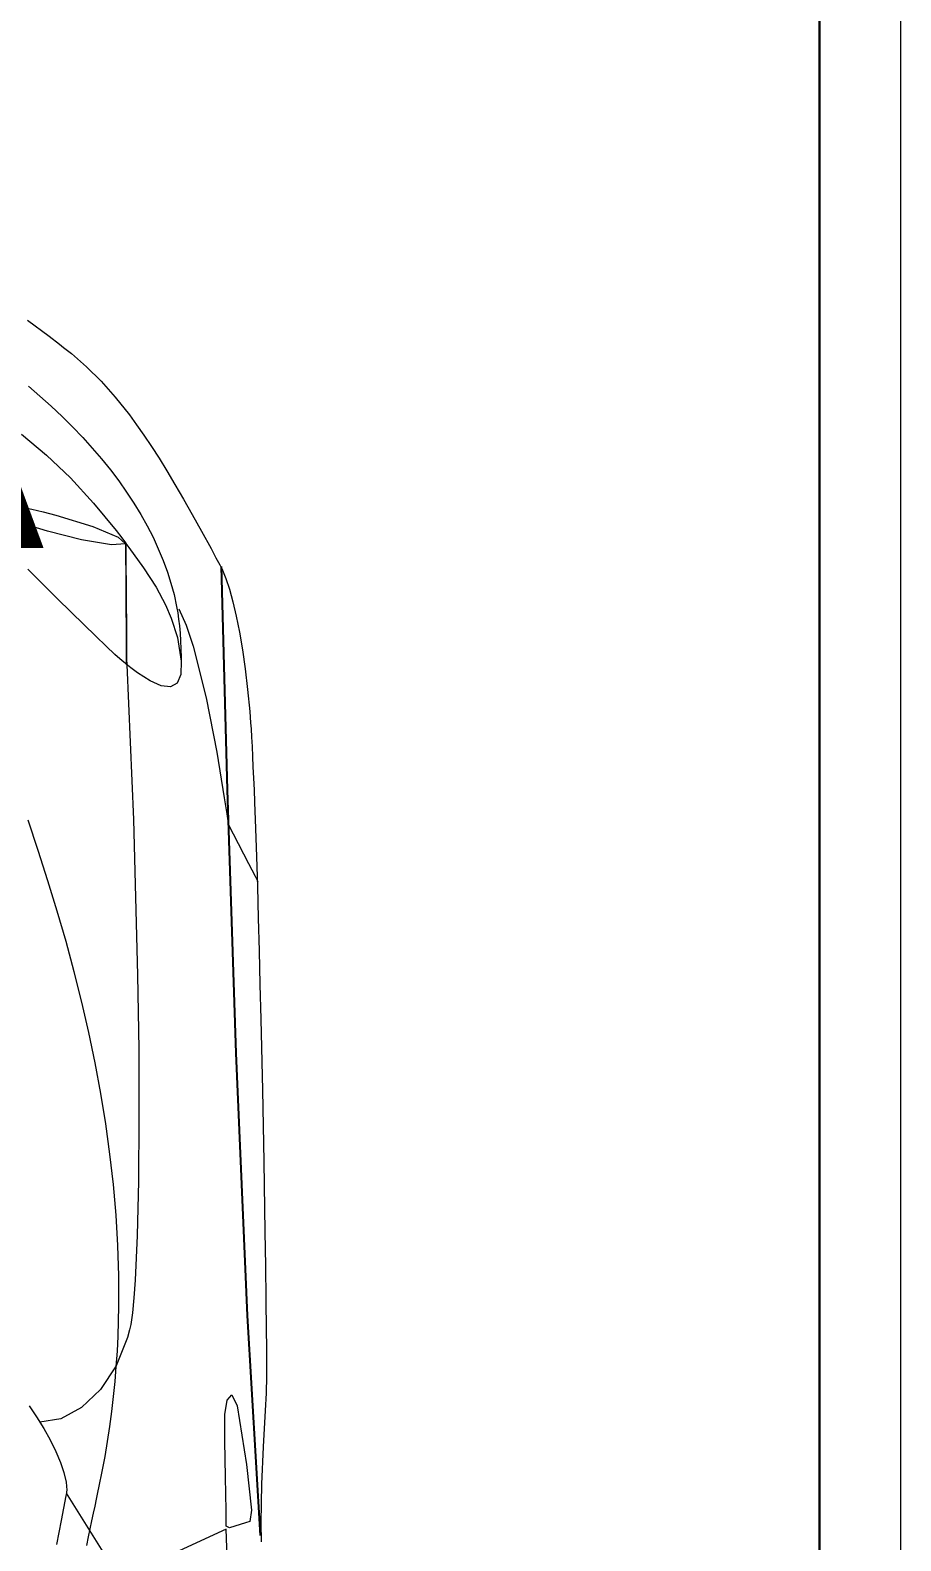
# Model space of a CAD drawing. Header units: millimetres. Extents: x 2787.4 to 2811.7, y 1328.5 to 1358.7.
# Drawn here: x 2792.677 to 2793.588, y 1339.757 to 1341.338 of the extents above; entities that cross this region are included whole.
import ezdxf

# ---------------------------------------------------------------- set-up
doc = ezdxf.new("R2010")
doc.units = ezdxf.units.MM
doc.linetypes.add('ACAD_ISO04W100', pattern=[30, 24, -3, 0, -3])
for name, color, linetype, lineweight in [('1-FINO', 7, 'Continuous', 5), ('12-TEXTOS', 7, 'Continuous', 5), ('2 AUTOS', 8, 'Continuous', 5), ('7-EJES', 7, 'ACAD_ISO04W100', 5), ('MUROS', 7, 'Continuous', 30)]:
    doc.layers.add(name, color=color, linetype=linetype, lineweight=lineweight)
doc.styles.add('Areas', font='GOTHIC.TTF', dxfattribs={"height": 0.2})

# ---------------------------------------------------------------- blocks, each defined once
blk = doc.blocks.new('ca1')
at = {"layer": '2 AUTOS'}
for points in [[(3131.7436, 842.8765), (3131.7663, 842.8598), (3131.7772, 842.8514), (3131.7814, 842.8481), (3131.7896, 842.8415), (3131.8054, 842.8277), (3131.8205, 842.8127), (3131.8353, 842.7961), (3131.8502, 842.7774), (3131.8577, 842.7671), (3131.8654, 842.7562), (3131.8732, 842.7445), (3131.8812, 842.732), (3131.8894, 842.7187), (3131.8979, 842.7045), (3131.9068, 842.6893), (3131.916, 842.6731), (3131.9256, 842.6559), (3131.9356, 842.6375), (3131.9408, 842.6279), (3131.9434, 842.623), (3131.9448, 842.6205), (3131.9454, 842.6192), (3131.9457, 842.6187), (3131.9475, 842.615), (3131.9511, 842.6061), (3131.9548, 842.595), (3131.9584, 842.5819), (3131.9619, 842.5669), (3131.9653, 842.5501), (3131.9685, 842.5316), (3131.9714, 842.5115), (3131.9739, 842.49), (3131.9761, 842.4671), (3131.977, 842.4552), (3131.9775, 842.4488), (3131.978, 842.44), (3131.9785, 842.4304), (3131.979, 842.42), (3131.9795, 842.409), (3131.9801, 842.3973), (3131.9806, 842.385), (3131.9811, 842.3721), (3131.9821, 842.3446), (3131.9831, 842.3151), (3131.9841, 842.2838), (3131.985, 842.2508), (3131.9859, 842.2166), (3131.9868, 842.1812), (3131.9877, 842.145), (3131.9893, 842.0709), (3131.9907, 841.9961), (3131.992, 841.9226), (3131.9925, 841.8869), (3131.993, 841.8522), (3131.9934, 841.8188), (3131.9936, 841.8026), (3131.9936, 841.7946), (3131.9937, 841.7907), (3131.9937, 841.7892), (3131.9937, 841.7886), (3131.9937, 841.7715), (3131.9932, 841.7538), (3131.9924, 841.7355), (3131.9903, 841.6976), (3131.9883, 841.6584), (3131.9876, 841.6184), (3131.9881, 841.5982)], [(3131.7436, 842.8765), (3131.7663, 842.8598), (3131.7772, 842.8514), (3131.7814, 842.8481), (3131.7896, 842.8415), (3131.8054, 842.8277), (3131.8205, 842.8127), (3131.8353, 842.7961), (3131.8502, 842.7774), (3131.8577, 842.7671), (3131.8654, 842.7562), (3131.8732, 842.7445), (3131.8812, 842.732), (3131.8894, 842.7187), (3131.8979, 842.7045), (3131.9068, 842.6893), (3131.916, 842.6731), (3131.9256, 842.6559), (3131.9356, 842.6375), (3131.9408, 842.6279), (3131.9434, 842.623), (3131.9448, 842.6205), (3131.9454, 842.6192), (3131.9457, 842.6187), (3131.9475, 842.615), (3131.9511, 842.6061), (3131.9548, 842.595), (3131.9584, 842.5819), (3131.9619, 842.5669), (3131.9653, 842.5501), (3131.9685, 842.5316), (3131.9714, 842.5115), (3131.9739, 842.49), (3131.9761, 842.4671), (3131.977, 842.4552), (3131.9775, 842.4488), (3131.978, 842.44), (3131.9785, 842.4304), (3131.979, 842.42), (3131.9795, 842.409), (3131.9801, 842.3973), (3131.9806, 842.385), (3131.9811, 842.3721), (3131.9821, 842.3446), (3131.9831, 842.3151), (3131.9841, 842.2838), (3131.985, 842.2508), (3131.9859, 842.2166), (3131.9868, 842.1812), (3131.9877, 842.145), (3131.9893, 842.0709), (3131.9907, 841.9961), (3131.992, 841.9226), (3131.9925, 841.8869), (3131.993, 841.8522), (3131.9934, 841.8188), (3131.9936, 841.8026), (3131.9936, 841.7946), (3131.9937, 841.7907), (3131.9937, 841.7892), (3131.9937, 841.7886), (3131.9937, 841.7715), (3131.9932, 841.7538), (3131.9924, 841.7355), (3131.9903, 841.6976), (3131.9883, 841.6584), (3131.9876, 841.6184), (3131.9881, 841.5982)], [(3131.8056, 841.5944), (3131.8074, 841.6033), (3131.8092, 841.6118), (3131.811, 841.62), (3131.8126, 841.628), (3131.8143, 841.6355), (3131.8158, 841.6428), (3131.8173, 841.6497), (3131.8186, 841.6562), (3131.8218, 841.6718), (3131.8248, 841.6874), (3131.8274, 841.7031), (3131.8297, 841.7188), (3131.8318, 841.7345), (3131.8337, 841.7502), (3131.8352, 841.766), (3131.8365, 841.7817), (3131.8376, 841.7975), (3131.8384, 841.8133), (3131.8389, 841.8291), (3131.8392, 841.8449), (3131.8393, 841.8607), (3131.8391, 841.8766), (3131.8381, 841.9083), (3131.8362, 841.9401), (3131.8334, 841.9719), (3131.8298, 842.0037), (3131.8254, 842.0355), (3131.8202, 842.0674), (3131.8143, 842.0992), (3131.8077, 842.1311), (3131.8004, 842.1629), (3131.7924, 842.1947), (3131.7839, 842.2265), (3131.7747, 842.2582), (3131.765, 842.2899), (3131.7548, 842.3216), (3131.7441, 842.3532)], [(3131.7445, 842.8074), (3131.7566, 842.797), (3131.7684, 842.7865), (3131.7798, 842.7757), (3131.7908, 842.7648), (3131.8013, 842.7538), (3131.8114, 842.7426), (3131.8211, 842.7313), (3131.8303, 842.7199), (3131.839, 842.7083), (3131.8472, 842.6967), (3131.8549, 842.6849), (3131.8621, 842.6731), (3131.8687, 842.6612), (3131.8749, 842.6493), (3131.8804, 842.6373), (3131.8854, 842.6252), (3131.8899, 842.613), (3131.8937, 842.6012), (3131.897, 842.5893), (3131.8996, 842.5769), (3131.9007, 842.5704), (3131.9017, 842.5636), (3131.9025, 842.5565), (3131.9032, 842.549), (3131.9037, 842.541), (3131.9041, 842.5326), (3131.9044, 842.5236), (3131.9045, 842.5141)], [(3131.7373, 842.7571), (3131.7636, 842.7353), (3131.7887, 842.7114), (3131.8128, 842.6852), (3131.8364, 842.6564), (3131.8422, 842.6488), (3131.8452, 842.6449), (3131.8464, 842.6432), (3131.8464, 842.6432), (3131.8464, 842.6418), (3131.8465, 842.6384), (3131.8465, 842.6332), (3131.8466, 842.6266), (3131.8466, 842.6187), (3131.8467, 842.6001), (3131.8469, 842.5796), (3131.847, 842.559), (3131.8472, 842.5405), (3131.8472, 842.5326), (3131.8473, 842.5259), (3131.8473, 842.5208), (3131.8474, 842.5174), (3131.8474, 842.516), (3131.8469, 842.5164), (3131.8456, 842.5175), (3131.8426, 842.52), (3131.8351, 842.5268), (3131.8258, 842.5355), (3131.8149, 842.546), (3131.8026, 842.5579), (3131.7891, 842.5711), (3131.7746, 842.5853), (3131.7438, 842.6159)], [(3131.9457, 842.6188), (3131.952, 842.3852), (3131.9613, 842.1095), (3131.9731, 841.835), (3131.9867, 841.6048)], [(3131.9464, 842.6188), (3131.9527, 842.3852), (3131.962, 842.1095), (3131.9738, 841.835), (3131.9874, 841.6048)], [(3131.9018, 842.5743), (3131.9095, 842.5574), (3131.9169, 842.5353), (3131.9304, 842.4813), (3131.9416, 842.4244), (3131.9495, 842.3768), (3131.9521, 842.3601), (3131.9535, 842.3503), (3131.9541, 842.3477), (3131.9586, 842.3391), (3131.9749, 842.3079), (3131.9818, 842.2946), (3131.9847, 842.2891)], [(3131.8474, 842.516), (3131.8545, 842.354), (3131.8588, 842.191), (3131.8599, 842.1135), (3131.8602, 842.0411), (3131.8597, 841.9756), (3131.8584, 841.9187), (3131.8563, 841.8721), (3131.8549, 841.8533), (3131.8534, 841.8378), (3131.8516, 841.8257), (3131.8504, 841.8198), (3131.8483, 841.8118), (3131.8365, 841.7822), (3131.82, 841.7574), (3131.8001, 841.7386), (3131.7784, 841.7269), (3131.7564, 841.7235)], [(3131.7452, 841.7406), (3131.7531, 841.7289), (3131.7606, 841.7168), (3131.7673, 841.7047), (3131.7732, 841.6927), (3131.778, 841.6812), (3131.7817, 841.6705), (3131.7839, 841.6607), (3131.7846, 841.6523), (3131.7845, 841.6505), (3131.7845, 841.6496), (3131.7844, 841.6491), (3131.7838, 841.6462), (3131.7788, 841.6204), (3131.7739, 841.5955)], [(3131.7452, 841.7406), (3131.7531, 841.7289), (3131.7606, 841.7168), (3131.7673, 841.7047), (3131.7732, 841.6927), (3131.778, 841.6812), (3131.7817, 841.6705), (3131.7839, 841.6607), (3131.7846, 841.6523), (3131.7845, 841.6505), (3131.7845, 841.6496), (3131.7844, 841.6491), (3131.7838, 841.6462), (3131.7788, 841.6204), (3131.7739, 841.5955)], [(3131.8592, 841.5292), (3131.7844, 841.6491)], [(3131.9516, 841.6114), (3131.8976, 841.5867)], [(3131.9605, 840.8053), (3131.9593, 841.0938), (3131.9566, 841.3686), (3131.955, 841.4909), (3131.9546, 841.5192), (3131.9544, 841.5286), (3131.9544, 841.5293), (3131.9543, 841.5319), (3131.9538, 841.5443), (3131.9516, 841.6114)]]:
    blk.add_lwpolyline(points, dxfattribs=at)
for points in [[(3131.7731, 842.6724), (3131.812, 842.6605), (3131.8386, 842.6496), (3131.8461, 842.6424), (3131.8316, 842.6414), (3131.8002, 842.6467), (3131.7645, 842.6557), (3131.7405, 842.6631), (3131.7207, 842.6702), (3131.7128, 842.6744), (3131.7128, 842.6797), (3131.7128, 842.6845), (3131.7178, 842.6843), (3131.7267, 842.6829), (3131.7368, 842.681), (3131.748, 842.6787), (3131.7601, 842.6758)], [(3131.8881, 842.5787), (3131.8939, 842.5647), (3131.9004, 842.5446), (3131.9044, 842.5196), (3131.9039, 842.5058), (3131.9, 842.4967), (3131.8931, 842.493), (3131.8835, 842.494), (3131.8719, 842.499), (3131.8587, 842.5074), (3131.8517, 842.5126), (3131.8481, 842.5154), (3131.8474, 842.5163), (3131.8473, 842.5202), (3131.8473, 842.5277), (3131.8471, 842.5507), (3131.8469, 842.5796), (3131.8467, 842.6084), (3131.8465, 842.6315), (3131.8465, 842.639), (3131.8464, 842.6428), (3131.8496, 842.6388), (3131.8648, 842.6173), (3131.8781, 842.5972), (3131.8881, 842.5787)], [(3131.9628, 841.7403), (3131.9726, 841.6789), (3131.9778, 841.6312), (3131.9761, 841.6193), (3131.9716, 841.6181), (3131.9548, 841.6126), (3131.9515, 841.6146), (3131.9513, 841.6308), (3131.9508, 841.6658), (3131.9502, 841.7038), (3131.95, 841.7239), (3131.95, 841.7314), (3131.9524, 841.7463), (3131.9573, 841.7521), (3131.9628, 841.7403)]]:
    blk.add_lwpolyline(points, close=True, dxfattribs=at)

msp = doc.modelspace()

# ---------------------------------------------------------------- linework, layer by layer
at = {"layer": '7-EJES', "ltscale": 0.5}
msp.add_lwpolyline([(2793.5879, 1332.2769), (2793.5879, 1341.8487), (2789.7854, 1341.8487)], dxfattribs=at)
at = {"layer": 'MUROS'}
msp.add_line((2793.5029, 1341.7637), (2793.5029, 1338.3137), dxfattribs=at)

# ---------------------------------------------------------------- block references
at = {"layer": '1-FINO'}
msp.add_blockref('ca1', (-339.0694, 498.1582), dxfattribs=at)

# ---------------------------------------------------------------- texts
at = {"layer": '12-TEXTOS', "insert": (2791.3541, 1340.9964), "char_height": 0.2, "attachment_point": 1, "style": 'Areas'}
msp.add_mtext_dynamic_manual_height_columns('\\A1;{\\H1x;COCHERA}', width=1.188965, gutter_width=1.25, heights=[0], dxfattribs=at)

doc.saveas('drawing.dxf')
